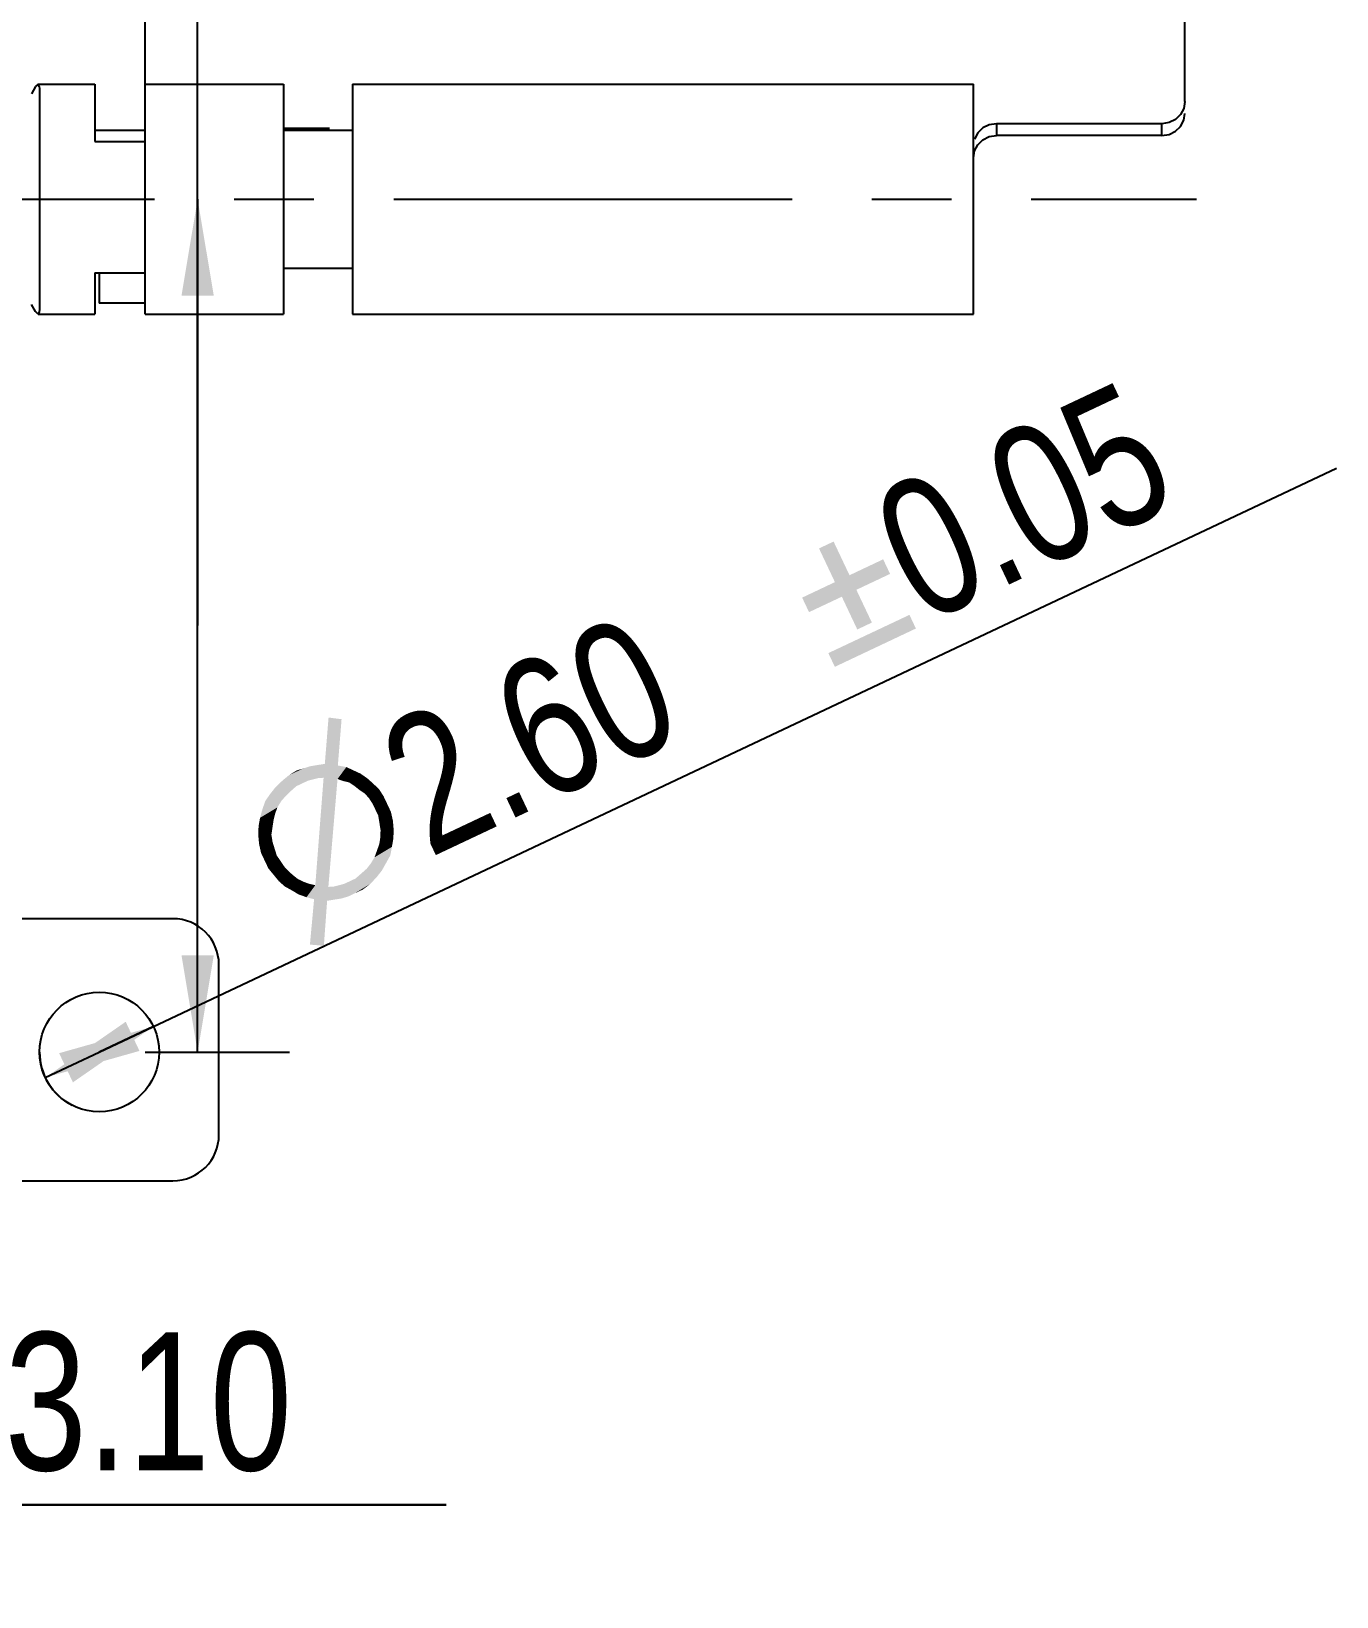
# Model space of a CAD drawing. Header units: millimetres. Extents: x 0 to 420, y 0 to 297.
# Drawn here: x 319.57 to 347.94, y 128.53 to 162.58 of the extents above; entities that cross this region are included whole.
import ezdxf

# ---------------------------------------------------------------- set-up
doc = ezdxf.new("R2010")
doc.units = ezdxf.units.MM
doc.header["$LTSCALE"] = 23.1
doc.linetypes.add('CENTER', pattern=[0.6, 0.375, -0.075, 0.075, -0.075])
doc.layers.get('0').update_dxf_attribs({"linetype": 'CONTINUOUS'})
doc.layers.add('02___PRT_ALL_AXES', color=7, linetype='CONTINUOUS')
doc.layers.add('ASSEM_MEM', color=7, linetype='CONTINUOUS')
doc.styles.get("Standard").update_dxf_attribs({"font": 'txt', "width": 0.8})
doc.dimstyles.new('DIMSTYLE_2', dxfattribs={"dimtxt": 3, "dimasz": 2.1, "dimexe": 2, "dimexo": 1, "dimgap": 0.75, "dimtad": 1, "dimzin": 0, "dimdsep": 46, "dimtxsty": 'STANDARD', "dimblk": '_FILLED', "dimblk1": '_FILLED', "dimblk2": '_FILLED', "dimcen": 0.09, "dimazin": 0, "dimtp": 0.01, "dimtm": 0.01, "dimtfac": 1, "dimtofl": 0, "dimtmove": 0, "dimatfit": 3, "dimldrblk": '_FILLED', "dimfxl": 1, "dimtolj": 1, "dimtzin": 0, "dimarcsym": 0})
doc.dimstyles.new('DIMSTYLE_5', dxfattribs={"dimtxt": 3, "dimasz": 2.1, "dimexe": 2, "dimexo": 1, "dimtad": 1, "dimzin": 0, "dimdsep": 46, "dimtxsty": 'STANDARD', "dimblk": '_FILLED', "dimblk1": '_FILLED', "dimblk2": '_FILLED', "dimcen": 0.09, "dimazin": 0, "dimtol": 1, "dimtp": 0.05, "dimtm": 0.05, "dimtfac": 1, "dimtmove": 0, "dimatfit": 2, "dimldrblk": '_FILLED', "dimfxl": 1, "dimtolj": 1, "dimtzin": 0, "dimarcsym": 0})

# ---------------------------------------------------------------- blocks, each defined once
blk = doc.blocks.new('_FILLED')
at = {"color": 0, "linetype": 'BYBLOCK'}
blk.add_solid([(0, 0), (-1, 0.167), (-1, -0.167)], dxfattribs=at)
blk = doc.blocks.new('*D39')
at = {"color": 7, "linetype": 'CONTINUOUS'}
for p, q in [((321.044, 140.379), (347.942, 153.079)), ((322.219, 140.934), (321.044, 140.379)), ((319.868, 139.824), (321.044, 140.379))]:
    blk.add_line(p, q, dxfattribs=at)
at = {"color": 7, "linetype": 'CONTINUOUS', "xscale": 2.1, "yscale": 2.1, "zscale": 2.1}
for p, rotation in [((319.868, 139.824), 205.2741029103), ((322.219, 140.934), 25.2741029103)]:
    blk.add_blockref('_FILLED', p, dxfattribs=dict(at, rotation=rotation))
at = {"color": 7, "linetype": 'CONTINUOUS', "width": 0.8}
for s, p in [('0.05', (338.941, 149.659)), ('2.60', (328.213, 144.593))]:
    blk.add_text(s, height=3, rotation=25.2741, dxfattribs=at).set_placement(p)
blk = doc.blocks.new('*D43')
at = {"color": 7, "linetype": 'CONTINUOUS'}
for p, q in [((313.994, 139.379), (313.994, 128.534)), ((317.094, 139.379), (317.094, 128.534)), ((313.994, 130.534), (309.994, 130.534)), ((309.994, 130.534), (315.544, 130.534)), ((328.587, 130.534), (315.544, 130.534)), ((317.094, 130.534), (328.587, 130.534))]:
    blk.add_line(p, q, dxfattribs=at)
at = {"color": 7, "linetype": 'CONTINUOUS', "xscale": 2.1, "yscale": 2.1, "zscale": 2.1}
blk.add_blockref('_FILLED', (313.994, 130.534), dxfattribs=at)
at = {"color": 7, "linetype": 'CONTINUOUS', "xscale": 2.1, "yscale": 2.1, "zscale": 2.1, "rotation": 180}
blk.add_blockref('_FILLED', (317.094, 130.534), dxfattribs=at)
at = {"color": 7, "linetype": 'CONTINUOUS', "insert": (318.987, 134.284), "char_height": 3, "width": 9.6, "attachment_point": 1, "line_spacing_factor": 0.9}
blk.add_mtext('3.10', dxfattribs=at)
blk = doc.blocks.new('*D49')
at = {"color": 7, "linetype": 'CONTINUOUS'}
for p, q in [((316.896, 158.929), (316.896, 183.151)), ((316.896, 183.151), (316.896, 149.654)), ((316.896, 136.379), (316.896, 149.654)), ((316.744, 140.379), (318.896, 140.379)), ((316.896, 140.379), (316.896, 136.379))]:
    blk.add_line(p, q, dxfattribs=at)
at = {"color": 7, "linetype": 'CONTINUOUS', "xscale": 2.1, "yscale": 2.1, "zscale": 2.1}
for p, rotation in [((316.896, 158.929), 270), ((316.896, 140.379), 90)]:
    blk.add_blockref('_FILLED', p, dxfattribs=dict(at, rotation=rotation))
at = {"color": 7, "linetype": 'CONTINUOUS', "insert": (313.146, 171.151), "char_height": 3, "width": 12, "attachment_point": 1, "rotation": 90, "line_spacing_factor": 0.9}
blk.add_mtext('18.55', dxfattribs=at)
blk = doc.blocks.new('*D50')
at = {"color": 7, "linetype": 'CONTINUOUS'}
for p, q in [((323.181, 149.654), (323.181, 183.316)), ((323.181, 158.929), (323.181, 149.654)), ((323.181, 140.379), (323.181, 149.654)), ((322.044, 140.379), (325.181, 140.379))]:
    blk.add_line(p, q, dxfattribs=at)
at = {"color": 7, "linetype": 'CONTINUOUS', "xscale": 2.1, "yscale": 2.1, "zscale": 2.1}
for p, rotation in [((323.181, 158.929), 90), ((323.181, 140.379), 270)]:
    blk.add_blockref('_FILLED', p, dxfattribs=dict(at, rotation=rotation))
at = {"color": 7, "linetype": 'CONTINUOUS', "insert": (319.431, 171.316), "char_height": 3, "width": 12, "attachment_point": 1, "rotation": 90, "line_spacing_factor": 0.9}
blk.add_mtext('18.55', dxfattribs=at)

msp = doc.modelspace()

# ---------------------------------------------------------------- linework, layer by layer
at = {"color": 7, "linetype": 'CONTINUOUS'}
msp.add_arc((321.044, 140.379), 1.3, 180, 242.8427, dxfattribs=at)
for points in [[(337.006, 151.481), (337.035, 150.599), (336.689, 151.332)], [(337.035, 150.599), (337.006, 151.481), (337.352, 150.749)], [(337.352, 150.749), (338.084, 151.095), (336.472, 149.946)], [(337.185, 150.282), (336.472, 149.946), (338.084, 151.095)], [(337.501, 150.432), (337.185, 150.282), (338.084, 151.095)], [(337.501, 150.432), (338.084, 151.095), (338.234, 150.778)], [(337.035, 150.599), (336.472, 149.946), (336.322, 150.262)], [(337.035, 150.599), (337.352, 150.749), (336.472, 149.946)], [(337.501, 150.432), (337.521, 149.569), (337.185, 150.282)], [(337.521, 149.569), (337.501, 150.432), (337.838, 149.719)], [(338.655, 149.887), (337.033, 148.757), (336.892, 149.055)], [(337.033, 148.757), (338.655, 149.887), (338.795, 149.59)], [(326.31, 147.618), (325.946, 146.647), (326.027, 147.654)], [(325.946, 146.647), (326.31, 147.618), (326.229, 146.611)], [(326.229, 146.611), (324.654, 145.843), (324.755, 145.988)], [(325.327, 146.161), (324.654, 145.843), (326.229, 146.611)], [(325.946, 146.647), (324.755, 145.988), (324.876, 146.142)], [(326.229, 146.611), (324.755, 145.988), (325.946, 146.647)], [(324.876, 146.142), (325.788, 146.621), (325.946, 146.647)], [(325.788, 146.621), (324.876, 146.142), (325.027, 146.285)], [(325.027, 146.285), (325.631, 146.595), (325.788, 146.621)], [(325.483, 146.549), (325.631, 146.595), (325.027, 146.285)], [(325.483, 146.549), (325.027, 146.285), (325.166, 146.4)], [(325.166, 146.4), (325.335, 146.504), (325.483, 146.549)], [(325.466, 146.227), (325.327, 146.161), (326.229, 146.611)], [(325.585, 146.283), (325.466, 146.227), (326.229, 146.611)], [(325.693, 146.31), (325.585, 146.283), (326.229, 146.611)], [(325.802, 146.337), (325.693, 146.31), (326.229, 146.611)], [(325.919, 146.344), (325.802, 146.337), (326.229, 146.611)], [(325.919, 146.344), (326.229, 146.611), (326.414, 146.577)], [(325.919, 146.344), (326.414, 146.577), (326.222, 146.317)], [(326.414, 146.577), (326.569, 146.505), (326.222, 146.317)], [(326.339, 146.275), (326.222, 146.317), (326.569, 146.505)], [(326.339, 146.275), (326.569, 146.505), (326.725, 146.433)], [(326.725, 146.433), (326.475, 146.243), (326.339, 146.275)], [(326.475, 146.243), (326.725, 146.433), (326.869, 146.332)], [(325.327, 146.161), (325.208, 146.056), (324.592, 145.668)], [(325.327, 146.161), (324.592, 145.668), (324.654, 145.843)], [(325.208, 146.056), (325.107, 145.96), (324.592, 145.668)], [(326.222, 146.317), (325.739, 144.007), (325.919, 146.344)], [(325.739, 144.007), (326.222, 146.317), (326.023, 143.971)], [(326.869, 146.332), (326.582, 146.172), (326.475, 146.243)], [(326.697, 146.081), (326.582, 146.172), (326.869, 146.332)], [(326.697, 146.081), (326.869, 146.332), (326.994, 146.221)], [(326.994, 146.221), (326.803, 146.01), (326.697, 146.081)], [(326.803, 146.01), (326.994, 146.221), (327.128, 146.091)], [(327.128, 146.091), (326.899, 145.91), (326.803, 146.01)], [(326.899, 145.91), (327.128, 146.091), (327.223, 145.942)], [(324.997, 145.835), (324.915, 145.7), (324.538, 145.474)], [(324.997, 145.835), (324.538, 145.474), (324.592, 145.668)], [(324.592, 145.668), (325.107, 145.96), (324.997, 145.835)], [(327.223, 145.942), (326.984, 145.781), (326.899, 145.91)], [(327.04, 145.662), (326.984, 145.781), (327.223, 145.942)], [(327.04, 145.662), (327.223, 145.942), (327.298, 145.784)], [(327.298, 145.784), (327.106, 145.523), (327.04, 145.662)], [(327.106, 145.523), (327.298, 145.784), (327.382, 145.605)], [(324.831, 145.418), (324.808, 145.262), (324.5, 145.092)], [(324.831, 145.418), (324.5, 145.092), (324.505, 145.288)], [(324.863, 145.554), (324.505, 145.288), (324.538, 145.474)], [(324.505, 145.288), (324.863, 145.554), (324.831, 145.418)], [(324.538, 145.474), (324.915, 145.7), (324.863, 145.554)], [(327.382, 145.605), (327.132, 145.366), (327.106, 145.523)], [(327.132, 145.366), (327.382, 145.605), (327.426, 145.409)], [(327.426, 145.409), (327.157, 145.209), (327.132, 145.366)], [(327.157, 145.209), (327.426, 145.409), (327.442, 145.222)], [(324.5, 145.092), (324.808, 145.262), (324.785, 145.106)], [(324.785, 145.106), (324.516, 144.906), (324.5, 145.092)], [(324.516, 144.906), (324.785, 145.106), (324.81, 144.948)], [(327.131, 144.906), (327.154, 145.062), (327.442, 145.222)], [(327.131, 144.906), (327.442, 145.222), (327.437, 145.026)], [(327.442, 145.222), (327.154, 145.062), (327.157, 145.209)], [(324.81, 144.948), (324.56, 144.709), (324.516, 144.906)], [(324.56, 144.709), (324.81, 144.948), (324.856, 144.8)], [(324.856, 144.8), (324.644, 144.531), (324.56, 144.709)], [(324.644, 144.531), (324.856, 144.8), (324.902, 144.652)], [(326.945, 144.479), (327.026, 144.614), (327.404, 144.841)], [(326.945, 144.479), (327.404, 144.841), (327.37, 144.656)], [(327.404, 144.841), (327.026, 144.614), (327.079, 144.76)], [(327.437, 145.026), (327.079, 144.76), (327.131, 144.906)], [(327.079, 144.76), (327.437, 145.026), (327.404, 144.841)], [(324.902, 144.652), (324.719, 144.372), (324.644, 144.531)], [(324.902, 144.652), (324.978, 144.543), (324.719, 144.372)], [(324.719, 144.372), (324.978, 144.543), (325.063, 144.414)], [(325.063, 144.414), (324.833, 144.233), (324.719, 144.372)], [(324.833, 144.233), (325.063, 144.414), (325.159, 144.314)], [(327.278, 144.491), (326.614, 144.153), (326.734, 144.258)], [(326.614, 144.153), (327.278, 144.491), (327.186, 144.327)], [(326.734, 144.258), (326.854, 144.364), (327.37, 144.656)], [(326.734, 144.258), (327.37, 144.656), (327.278, 144.491)], [(327.37, 144.656), (326.854, 144.364), (326.945, 144.479)], [(325.159, 144.314), (324.948, 144.093), (324.833, 144.233)], [(324.948, 144.093), (325.159, 144.314), (325.245, 144.233)], [(325.245, 144.233), (325.073, 143.982), (324.948, 144.093)], [(325.245, 144.233), (325.36, 144.142), (325.073, 143.982)], [(325.073, 143.982), (325.36, 144.142), (325.486, 144.081)], [(325.486, 144.081), (325.237, 143.891), (325.073, 143.982)], [(325.237, 143.891), (325.486, 144.081), (325.603, 144.039)], [(325.603, 144.039), (325.372, 143.809), (325.237, 143.891)], [(325.603, 144.039), (325.739, 144.007), (325.372, 143.809)], [(325.547, 143.746), (325.372, 143.809), (325.739, 144.007)], [(326.023, 143.971), (325.547, 143.746), (325.739, 144.007)], [(327.186, 144.327), (325.713, 143.704), (326.614, 144.153)], [(325.713, 143.704), (327.186, 144.327), (325.996, 143.668)], [(326.476, 144.088), (326.614, 144.153), (325.713, 143.704)], [(326.377, 144.041), (326.476, 144.088), (325.713, 143.704)], [(326.249, 144.005), (326.377, 144.041), (325.713, 143.704)], [(325.996, 143.668), (327.186, 144.327), (327.065, 144.173)], [(327.065, 144.173), (326.153, 143.694), (325.996, 143.668)], [(326.153, 143.694), (327.065, 144.173), (326.935, 144.038)], [(326.935, 144.038), (326.311, 143.719), (326.153, 143.694)], [(326.459, 143.765), (326.311, 143.719), (326.935, 144.038)], [(326.597, 143.831), (326.459, 143.765), (326.935, 144.038)], [(326.597, 143.831), (326.935, 144.038), (326.776, 143.915)], [(326.023, 143.971), (325.713, 143.704), (325.547, 143.746)], [(325.996, 143.668), (325.622, 142.716), (325.713, 143.704)], [(325.622, 142.716), (325.996, 143.668), (325.925, 142.69)], [(326.14, 143.978), (326.249, 144.005), (325.713, 143.704)], [(326.023, 143.971), (326.14, 143.978), (325.713, 143.704)]]:
    msp.add_solid(points, dxfattribs=at)
at = {"layer": '02___PRT_ALL_AXES', "color": 7, "linetype": 'CENTER'}
msp.add_line((313.583, 158.929), (344.898, 158.929), dxfattribs=at)
at = {"layer": 'ASSEM_MEM', "color": 7, "linetype": 'CONTINUOUS'}
for p, q in [((344.644, 161.052), (344.644, 165.313)), ((322.044, 156.429), (322.044, 164.569)), ((319.655, 161.375), (319.566, 161.22)), ((319.712, 161.429), (319.655, 161.375)), ((319.738, 161.378), (319.712, 161.429)), ((319.712, 161.429), (320.944, 161.429)), ((319.738, 161.378), (319.742, 161.332)), ((320.944, 161.429), (320.944, 160.179)), ((322.044, 161.429), (325.044, 161.429)), ((325.044, 161.429), (325.044, 156.429)), ((326.544, 161.429), (326.544, 156.429)), ((326.544, 161.429), (340.044, 161.429)), ((340.044, 156.429), (340.044, 161.429)), ((319.742, 161.332), (319.744, 161.271)), ((319.744, 161.271), (319.744, 156.587)), ((320.944, 160.429), (322.044, 160.429)), ((325.044, 160.473), (326.044, 160.473)), ((325.044, 160.429), (326.544, 160.429)), ((340.544, 160.569), (340.544, 160.31)), ((344.144, 160.569), (340.544, 160.569)), ((344.144, 160.31), (344.144, 160.569)), ((320.944, 160.179), (322.044, 160.179)), ((344.144, 160.31), (340.544, 160.31)), ((320.944, 157.322), (320.944, 156.429)), ((320.944, 157.322), (322.044, 157.322)), ((321.044, 157.322), (321.044, 156.663)), ((325.044, 157.429), (326.544, 157.429)), ((319.653, 156.487), (319.566, 156.638)), ((322.044, 156.663), (321.044, 156.663)), ((319.712, 156.429), (319.653, 156.487)), ((319.738, 156.479), (319.712, 156.429)), ((319.712, 156.429), (320.944, 156.429)), ((319.742, 156.526), (319.738, 156.479)), ((319.744, 156.587), (319.742, 156.526)), ((322.044, 156.429), (325.044, 156.429)), ((326.544, 156.429), (340.044, 156.429)), ((322.644, 143.279), (305.844, 143.279)), ((323.644, 138.579), (323.644, 142.279)), ((299.844, 137.579), (322.644, 137.579))]:
    msp.add_line(p, q, dxfattribs=at)
for points in [[(344.644, 161.052), (344.619, 160.903), (344.548, 160.768), (344.437, 160.661), (344.298, 160.593), (344.144, 160.569)], [(344.144, 160.31), (344.298, 160.334), (344.437, 160.403), (344.548, 160.509), (344.619, 160.644), (344.644, 160.793)], [(340.544, 160.569), (340.389, 160.546), (340.25, 160.477), (340.139, 160.37), (340.068, 160.235)], [(340.044, 159.827), (340.068, 159.977), (340.139, 160.111), (340.25, 160.218)], [(340.25, 160.218), (340.389, 160.287), (340.544, 160.31)]]:
    msp.add_lwpolyline(points, dxfattribs=at)
msp.add_circle((321.044, 140.379), 1.3, dxfattribs=at)
for centre, start, end in [((322.644, 142.279), 0, 90), ((322.644, 138.579), 270, 360)]:
    msp.add_arc(centre, 1, start, end, dxfattribs=at)

# ---------------------------------------------------------------- dimensions: what is measured, and where the dimension line sits
at = {"color": 7, "linetype": 'CONTINUOUS'}
for base, p2, picture, middle in [((323.181, 140.379), (326.181, 140.379), '*D50', (323.181, 177.691)), ((316.896, 140.379), (319.896, 140.379), '*D49', (316.896, 177.526))]:
    dim = msp.add_linear_dim(base=base, p1=(313.583, 158.929), p2=p2, angle=270, dimstyle='DIMSTYLE_2', dxfattribs=at)
    dim.commit()
    dim.dimension.update_dxf_attribs({"geometry": picture, "text_midpoint": middle, "dimtype": 160})
dim = msp.add_diameter_dim_2p(p1=(322.219, 140.934), p2=(319.868, 139.824), text='{\\fSymbol_ASME;\\W1.0;⌀}<>', dimstyle='DIMSTYLE_5', override={"dimpost": '<>'}, dxfattribs=at)
dim.commit()
dim.dimension.update_dxf_attribs({"geometry": '*D39', "text_midpoint": (337.277, 150.532), "dimtype": 163})
dim = msp.add_linear_dim(base=(317.094, 130.534), p1=(313.994, 140.379), p2=(317.094, 140.379), dimstyle='DIMSTYLE_2', dxfattribs=at)
dim.commit()
dim.dimension.update_dxf_attribs({"geometry": '*D43', "text_midpoint": (323.787, 130.534), "dimtype": 160})

doc.saveas('drawing.dxf')
